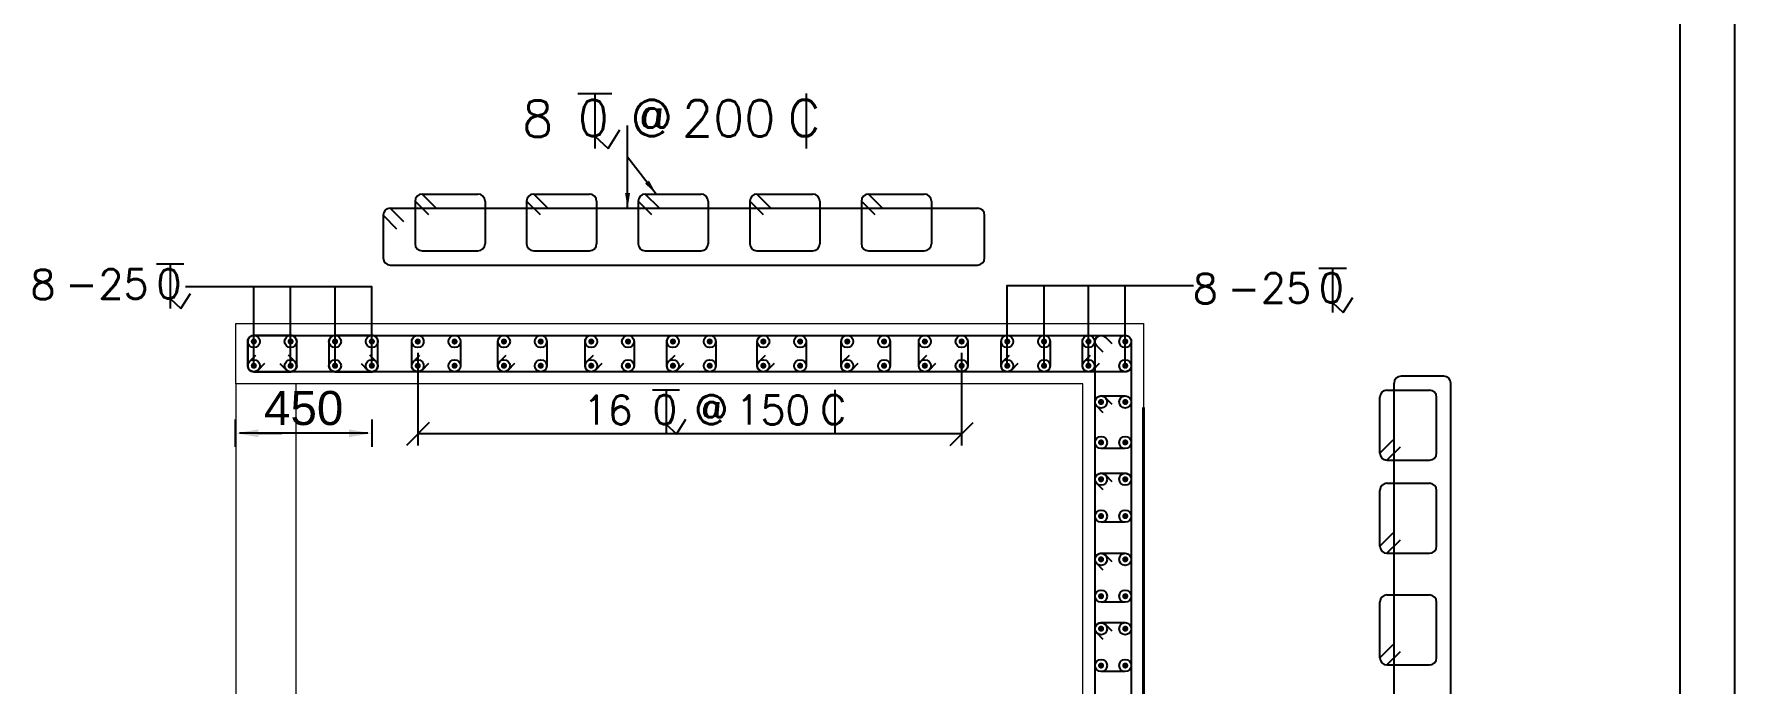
# Model space of a CAD drawing. Extents: x 1878645 to 3043969, y -1160829 to -603973.
# Drawn here: x 2407980 to 2419222, y -646807 to -642515 of the extents above; entities that cross this region are included whole.
import ezdxf
from ezdxf.enums import TextEntityAlignment as Align

# ---------------------------------------------------------------- set-up
doc = ezdxf.new("R2010")
doc.units = 0
doc.header["$LTSCALE"] = 100
doc.header["$PDMODE"] = 66
doc.layers.get('Defpoints').update_dxf_attribs({"lineweight": 0})
for name, color, linetype, lineweight in [('A-WALL-BRCK', 7, 'Continuous', 0), ('ECO COL', 6, 'Continuous', 0), ('ECO-COL', 6, 'Continuous', 35)]:
    doc.layers.add(name, color=color, linetype=linetype, lineweight=lineweight)
for name, color, linetype in [('B-TXT', 7, 'Continuous'), ('Dim', 3, 'Continuous'), ('DIM 1', 8, 'Continuous'), ('FDN.DIM', 4, 'Continuous'), ('Link', 225, 'Continuous'), ('LINKP', 2, 'Continuous'), ('Reinforcement', 4, 'Continuous')]:
    doc.layers.add(name, color=color, linetype=linetype)
doc.styles.add('ROMANS', font='simplex.shx', dxfattribs={"width": 0.75})
doc.styles.get("Standard").update_dxf_attribs({"font": 'verdana.ttf'})
doc.styles.add('Style-font003', font='arial.ttf')
doc.dimstyles.new('MM', dxfattribs={"dimtxt": 200, "dimasz": 18, "dimexe": 0.18, "dimexo": 0.0625, "dimgap": 1, "dimtad": 1, "dimtoh": 1, "dimdec": 0, "dimzin": 0, "dimdsep": 46, "dimtxsty": 'ROMANS', "dimblk": 'A3', "dimcen": 0.09, "dimse1": 1, "dimse2": 1, "dimclrd": 256, "dimclre": 6, "dimadec": 0, "dimazin": 0, "dimtfac": 1, "dimtdec": 0, "dimtofl": 0, "dimtmove": 2, "dimatfit": 3, "dimldrblk": 'OBLIQUE', "dimfxl": 1, "dimtolj": 1, "dimtzin": 0, "dimarcsym": 0})
doc.dimstyles.new('mm ond feet with line', dxfattribs={"dimtxt": 200, "dimasz": 100, "dimexe": 0.18, "dimexo": 0.0625, "dimgap": 0.09, "dimtad": 0, "dimdec": 0, "dimzin": 0, "dimdsep": 46, "dimtxsty": 'Standard', "dimblk": 'ARCHTICK', "dimcen": 0, "dimclrd": 8, "dimclre": 8, "dimclrt": 7, "dimadec": 0, "dimazin": 0, "dimtfac": 1, "dimtdec": 0, "dimtofl": 0, "dimtmove": 0, "dimatfit": 3, "dimfxl": 1, "dimtolj": 1, "dimtzin": 0, "dimarcsym": 0})
doc.dimstyles.new('working dim', dxfattribs={"dimtxt": 175, "dimasz": 50, "dimexe": 0, "dimexo": 0, "dimgap": 3, "dimtad": 1, "dimtoh": 1, "dimdec": 0, "dimzin": 0, "dimdsep": 46, "dimtxsty": 'Standard', "dimblk": 'ARCHTICK', "dimcen": 0, "dimdle": 3, "dimse1": 1, "dimse2": 1, "dimclrd": 256, "dimclre": 2, "dimclrt": 256, "dimadec": 0, "dimazin": 0, "dimtfac": 1, "dimtdec": 0, "dimtofl": 0, "dimtmove": 1, "dimatfit": 3, "dimldrblk": 'DOTSMALL', "dimfxl": 1, "dimtolj": 1, "dimtzin": 0, "dimlwd": -1, "dimarcsym": 1})

# ---------------------------------------------------------------- blocks, each defined once
blk = doc.blocks.new('TCC')
at = {"layer": 'B-TXT', "linetype": 'Continuous'}
for p, q in [((414, 177), (648, 177)), ((531, 177), (531, -202)), ((1984, 177), (1984, -202)), ((531, -116), (621, -202)), ((621, -202), (703, -73))]:
    blk.add_line(p, q, dxfattribs=at)
at = {"layer": 'B-TXT', "linetype": 'Continuous', "style": 'ROMANS'}
for s, p in [('0', (413, -117)), ('@', (777, -117)), ('C', (1858, -117))]:
    blk.add_text(s, height=250, dxfattribs=at).set_placement(p)
blk.add_attdef('T', text='', height=250, dxfattribs=at).set_placement((244, -121), align=Align.RIGHT)
blk.add_attdef('CC', (1130, -119), '', height=250, dxfattribs=at)
blk = doc.blocks.new('A2')
at = {"layer": 'Dim', "linetype": 'ByBlock', "lineweight": -2, "extrusion": (0, 0, -1)}
blk.add_lwpolyline([(6, 0), (12.2, 0)], dxfattribs=at)
blk.add_solid([(6, -1), (0, 0), (6, 1)], dxfattribs=at)
blk = doc.blocks.new('A3')
at = {"layer": 'Dim', "linetype": 'ByBlock', "lineweight": -2}
blk.add_line((0, 3.59), (0, -3.59), dxfattribs=at)
blk.add_blockref('A2', (0, 0), dxfattribs=at)
blk = doc.blocks.new('*D334')
at = {"layer": 'Defpoints', "color": 0, "transparency": 16777216}
for p in [(2409312, -644825), (2410212, -644825), (2409312, -645151)]:
    blk.add_point(p, dxfattribs=at)
at = {"layer": 'Dim', "transparency": 16777216}
blk.add_line((2410187, -645151), (2409337, -645151), dxfattribs=at)
at = {"layer": 'Dim', "transparency": 16777216, "xscale": 25, "yscale": 25, "zscale": 25, "rotation": 180}
blk.add_blockref('A3', (2409312, -645151), dxfattribs=at)
at = {"layer": 'Dim', "transparency": 16777216, "xscale": 25, "yscale": 25, "zscale": 25}
blk.add_blockref('A3', (2410212, -645151), dxfattribs=at)
at = {"layer": 'Dim', "color": 7, "transparency": 16777216, "insert": (2409762, -644986), "char_height": 225, "attachment_point": 5, "style": 'Style-font003'}
blk.add_mtext('\\A1;450', dxfattribs=at)
blk = doc.blocks.new('_DOTSMALL')
at = {"color": 0, "linetype": 'ByBlock', "const_width": 0.5}
blk.add_lwpolyline([(-0.0625, 0, 1), (0.0625, 0, 1)], format="xyb", close=True, dxfattribs=at)
blk = doc.blocks.new('T-V')
at = {"layer": 'B-TXT', "linetype": 'Continuous'}
for p, q in [((1348, 187), (1582, 187)), ((1465, 187), (1465, -191)), ((1465, -106), (1555, -191)), ((1555, -191), (1637, -63))]:
    blk.add_line(p, q, dxfattribs=at)
at = {"layer": 'B-TXT', "linetype": 'Continuous', "style": 'ROMANS'}
for s, p in [('-', (571, -107)), ('0', (1347, -107))]:
    blk.add_text(s, height=250, dxfattribs=at).set_placement(p)
blk.add_attdef('T', text='', height=250, dxfattribs=at).set_placement((490, -113), align=Align.RIGHT)
blk.add_attdef('V', (854, -108), '', height=250, dxfattribs=at)
blk = doc.blocks.new('_OBLIQUE')
at = {"color": 0, "linetype": 'ByBlock'}
blk.add_line((-0.5, -0.5), (0.5, 0.5), dxfattribs=at)
blk = doc.blocks.new('*D337')
at = {"layer": 'Defpoints', "color": 0, "transparency": 16777216}
for p in [(2410516, -644545), (2414111, -644545), (2410516, -645156)]:
    blk.add_point(p, dxfattribs=at)
at = {"layer": 'DIM 1', "lineweight": -2, "ltscale": 10, "transparency": 16777216}
for p, q in [((2410516, -644620), (2410516, -645231)), ((2414111, -644620), (2414111, -645231)), ((2414111, -645156), (2410516, -645156))]:
    blk.add_line(p, q, dxfattribs=at)
at = {"layer": 'DIM 1', "lineweight": -2, "transparency": 16777216, "xscale": 150, "yscale": 150, "zscale": 150, "rotation": 180}
blk.add_blockref('_OBLIQUE', (2410516, -645156), dxfattribs=at)
at = {"layer": 'DIM 1', "lineweight": -2, "transparency": 16777216, "xscale": 150, "yscale": 150, "zscale": 150}
blk.add_blockref('_OBLIQUE', (2414111, -645156), dxfattribs=at)
at = {"layer": 'DIM 1', "color": 0, "transparency": 16777216, "insert": (2412313, -645155), "char_height": 0.0001, "attachment_point": 5, "style": 'ROMANS'}
blk.add_mtext('\\A1;899', dxfattribs=at)

msp = doc.modelspace()

# ---------------------------------------------------------------- linework, layer by layer
at = {"color": 35}
msp.add_line((2419222.42866, -659933.58243), (2419222.42866, -631176.6478), dxfattribs=at)
msp.add_line((2418859.65316, -659584.75983), (2418859.65316, -631539.4233))
at = {"layer": 'A-WALL-BRCK'}
msp.add_lwpolyline([(2409712.46026, -644825.28292), (2409312.46026, -644825.28292), (2409312.46026, -648625.28292), (2409712.46026, -648625.28292)], close=True, dxfattribs=at)
at = {"layer": 'Dim', "ltscale": 0.15}
for points in [[(2410212.44026, -644705.28292), (2410212.44026, -644184.08024), (2408981.01032, -644184.08024)], [(2409969.24026, -644705.28292), (2409969.24026, -644184.08024), (2408981.01032, -644184.08024)], [(2409432.45817, -644705.28292), (2409432.45817, -644184.08024), (2408981.01032, -644184.08024)], [(2409675.65817, -644705.28292), (2409675.65817, -644184.08024), (2408982.78728, -644184.08024)], [(2414412.19931, -644697.56447), (2414412.19931, -644176.36179), (2415643.62926, -644176.36179)], [(2414655.39931, -644697.56447), (2414655.39931, -644176.36179), (2415643.62926, -644176.36179)], [(2414948.98141, -644697.56447), (2414948.98141, -644176.36179), (2415641.8523, -644176.36179)], [(2415192.18141, -644697.56447), (2415192.18141, -644176.36179), (2415643.62926, -644176.36179)]]:
    msp.add_lwpolyline(points, dxfattribs=at)
at = {"layer": 'ECO COL', "color": 4}
msp.add_lwpolyline([(2409312.46026, -644425.28292), (2415312.46026, -644425.28292), (2415312.46026, -653225.28292), (2409312.46026, -653225.28292), (2409312.46026, -652825.28292), (2414912.46026, -652825.28292), (2414912.46026, -649025.28292), (2409312.46026, -649025.28292), (2409312.46026, -648625.28292), (2414912.46026, -648625.28292), (2414912.46026, -644825.28292), (2409312.46026, -644825.28292), (2409312.46026, -644425.28292)], dxfattribs=at)
at = {"layer": 'ECO-COL', "color": 4}
for points in [[(2415312.46026, -648625.28292), (2415312.46026, -644981.3464)], [(2415312.46026, -644981.37164), (2415312.46026, -648625.28292)]]:
    msp.add_lwpolyline(points, dxfattribs=at)
at = {"layer": 'Link'}
for points in [[(2409503.17097, -644691.14092), (2409460.74448, -644733.56724, -0.6681779738), (2409392.46026, -644705.28292), (2409392.46026, -644545.28292, -0.4142135624), (2409432.46026, -644505.28292), (2415192.46026, -644505.28292, -0.4142135624), (2415232.46026, -644545.28292), (2415232.46026, -644705.28292, -0.4142135624), (2415192.46026, -644745.28292), (2409432.46026, -644745.28292, -0.6681793021), (2409404.17604, -644676.9986), (2409446.60253, -644634.57227)], [(2409604.96956, -644691.14092), (2409647.39604, -644733.56724, 0.6681779738), (2409715.66026, -644705.28292), (2409715.66026, -644545.28292, 0.4143600166), (2409675.66026, -644505.28292), (2409432.46026, -644505.28292, 0.4140671234), (2409392.46026, -644545.28292), (2409392.46026, -644705.28292, 0.4140671234), (2409432.46026, -644745.28292), (2409675.66026, -644745.28292, 0.6683601251), (2409703.96448, -644676.9986), (2409661.538, -644634.57227)], [(2410141.74956, -644691.14092), (2410184.17604, -644733.56724, 0.6681779738), (2410252.44026, -644705.28292), (2410252.44026, -644545.28292, 0.4143600166), (2410212.44026, -644505.28292), (2409969.24026, -644505.28292, 0.4140671234), (2409929.24026, -644545.28292), (2409929.24026, -644705.28292, 0.4140671234), (2409969.24026, -644745.28292), (2410212.44026, -644745.28292, 0.6683601251), (2410240.74448, -644676.9986), (2410198.318, -644634.57227)], [(2410586.65254, -644691.14092), (2410544.22605, -644733.56724, -0.6681779738), (2410475.96183, -644705.28292), (2410475.96183, -644545.28292, -0.4143600166), (2410515.96183, -644505.28292), (2410759.16183, -644505.28292, -0.4140671234), (2410799.16183, -644545.28292), (2410799.16183, -644705.28292, -0.4140671234), (2410759.16183, -644745.28292), (2410515.96183, -644745.28292, -0.6683601251), (2410487.65761, -644676.9986), (2410530.0841, -644634.57227)], [(2411156.41181, -644691.14092), (2411113.98533, -644733.56724, -0.6681779738), (2411045.72111, -644705.28292), (2411045.72111, -644545.28292, -0.4143600166), (2411085.72111, -644505.28292), (2411328.92111, -644505.28292, -0.4140671234), (2411368.92111, -644545.28292), (2411368.92111, -644705.28292, -0.4140671234), (2411328.92111, -644745.28292), (2411085.72111, -644745.28292, -0.6683601251), (2411057.41689, -644676.9986), (2411099.84337, -644634.57227)], [(2411733.37497, -644691.14092), (2411690.94849, -644733.56724, -0.6681779738), (2411622.68427, -644705.28292), (2411622.68427, -644545.28292, -0.4143600166), (2411662.68427, -644505.28292), (2411905.88427, -644505.28292, -0.4140671234), (2411945.88427, -644545.28292), (2411945.88427, -644705.28292, -0.4140671234), (2411905.88427, -644745.28292), (2411662.68427, -644745.28292, -0.6683601251), (2411634.38005, -644676.9986), (2411676.80653, -644634.57227)], [(2412273.28957, -644691.14092), (2412230.86308, -644733.56724, -0.6681779738), (2412162.59886, -644705.28292), (2412162.59886, -644545.28292, -0.4143600166), (2412202.59886, -644505.28292), (2412445.79886, -644505.28292, -0.4140671234), (2412485.79886, -644545.28292), (2412485.79886, -644705.28292, -0.4140671234), (2412445.79886, -644745.28292), (2412202.59886, -644745.28292, -0.6683601251), (2412174.29464, -644676.9986), (2412216.72113, -644634.57227)], [(2412870.83526, -644691.14092), (2412828.40878, -644733.56724, -0.6681779738), (2412760.14456, -644705.28292), (2412760.14456, -644545.28292, -0.4143600166), (2412800.14456, -644505.28292), (2413043.34456, -644505.28292, -0.4140671234), (2413083.34456, -644545.28292), (2413083.34456, -644705.28292, -0.4140671234), (2413043.34456, -644745.28292), (2412800.14456, -644745.28292, -0.6683601251), (2412771.84034, -644676.9986), (2412814.26682, -644634.57227)], [(2413425.6722, -644691.14092), (2413383.24571, -644733.56724, -0.6681779738), (2413314.98149, -644705.28292), (2413314.98149, -644545.28292, -0.4143600166), (2413354.98149, -644505.28292), (2413598.18149, -644505.28292, -0.4140671234), (2413638.18149, -644545.28292), (2413638.18149, -644705.28292, -0.4140671234), (2413598.18149, -644745.28292), (2413354.98149, -644745.28292, -0.6683601251), (2413326.67727, -644676.9986), (2413369.10376, -644634.57227)], [(2413938.31493, -644691.14092), (2413895.88845, -644733.56724, -0.6681779738), (2413827.62423, -644705.28292), (2413827.62423, -644545.28292, -0.4143600166), (2413867.62423, -644505.28292), (2414110.82423, -644505.28292, -0.4140671234), (2414150.82423, -644545.28292), (2414150.82423, -644705.28292, -0.4140671234), (2414110.82423, -644745.28292), (2413867.62423, -644745.28292, -0.6683601251), (2413839.32001, -644676.9986), (2413881.74649, -644634.57227)], [(2414483.17097, -644691.14092), (2414440.74448, -644733.56724, -0.6681779738), (2414372.48026, -644705.28292), (2414372.48026, -644545.28292, -0.4143600166), (2414412.48026, -644505.28292), (2414655.68026, -644505.28292, -0.4140671234), (2414695.68026, -644545.28292), (2414695.68026, -644705.28292, -0.4140671234), (2414655.68026, -644745.28292), (2414412.48026, -644745.28292, -0.6683601251), (2414384.17604, -644676.9986), (2414426.60253, -644634.57227)], [(2415019.95306, -644691.14092), (2414977.52657, -644733.56724, -0.6681779738), (2414909.26235, -644705.28292), (2414909.26235, -644545.28292, -0.4143600166), (2414949.26235, -644505.28292), (2415192.46235, -644505.28292, -0.4140671234), (2415232.46235, -644545.28292), (2415232.46235, -644705.28292, -0.4140671234), (2415192.46235, -644745.28292), (2414949.26235, -644745.28292, -0.6683601251), (2414920.95814, -644676.9986), (2414963.38462, -644634.57227)], [(2415046.60227, -644615.99362), (2415004.17594, -644573.56714, -0.6681779738), (2415032.46026, -644505.28292), (2415192.46026, -644505.28292, -0.4142135624), (2415232.46026, -644545.28292), (2415232.46026, -653105.28292, -0.4142135624), (2415192.46026, -653145.28292), (2415032.46026, -653145.28292, -0.4142135624), (2414992.46026, -653105.28292), (2414992.46026, -644545.28292, -0.6681793021), (2415060.74459, -644516.9987), (2415103.17092, -644559.42519)], [(2415046.60227, -645015.36525), (2415004.17594, -644972.93876, -0.6681779738), (2415032.46026, -644904.65454), (2415192.46026, -644904.65454, -0.4142135624), (2415232.46026, -644944.65454), (2415232.46026, -645211.85454, -0.4140671234), (2415192.46026, -645251.85454), (2415032.46026, -645251.85454, -0.4140671234), (2414992.46026, -645211.85454), (2414992.46026, -644944.65454, -0.6681793021), (2415060.74459, -644916.37032), (2415103.17092, -644958.79681)], [(2415046.60227, -645525.76525), (2415004.17594, -645483.33876, -0.6681779738), (2415032.46026, -645415.05454), (2415192.46026, -645415.05454, -0.4142135624), (2415232.46026, -645455.05454), (2415232.46026, -645698.27454, -0.4140671234), (2415192.46026, -645738.27454), (2415032.46026, -645738.27454, -0.4140671234), (2414992.46026, -645698.27454), (2414992.46026, -645455.05454, -0.6681793021), (2415060.74459, -645426.77032), (2415103.17092, -645469.19681)], [(2415046.60227, -646054.69539), (2415004.17594, -646012.2689, -0.6681779738), (2415032.46026, -645944.00468), (2415192.46026, -645944.00468, -0.4143600166), (2415232.46026, -645984.00468), (2415232.46026, -646227.20468, -0.4140671234), (2415192.46026, -646267.20468), (2415032.46026, -646267.20468, -0.4140671234), (2414992.46026, -646227.20468), (2414992.46026, -645984.00468, -0.6683601251), (2415060.74459, -645955.70046), (2415103.17092, -645998.12695)], [(2415046.60227, -646512.74181), (2415004.17594, -646470.31533, -0.6681779738), (2415032.46026, -646402.05111), (2415192.46026, -646402.05111, -0.4143600166), (2415232.46026, -646442.05111), (2415232.46026, -646685.25111, -0.4140671234), (2415192.46026, -646725.25111), (2415032.46026, -646725.25111, -0.4140671234), (2414992.46026, -646685.25111), (2414992.46026, -646442.05111, -0.6683601251), (2415060.74459, -646413.74689), (2415103.17092, -646456.17337)]]:
    msp.add_lwpolyline(points, format="xyb", dxfattribs=at)
at = {"layer": 'LINKP'}
for p, q in [((2410498.28501, -643618.14213), (2410498.28501, -643899.39213)), ((2410498.28501, -643618.14213), (2410586.67336, -643706.53048)), ((2410545.16001, -643571.26713), (2410913.91001, -643571.26713)), ((2410545.16001, -643571.26713), (2410633.54836, -643659.65548)), ((2410960.78501, -643618.14213), (2410960.78501, -643899.39213)), ((2411235.78501, -643618.14213), (2411235.78501, -643899.39213)), ((2411235.78501, -643618.14213), (2411324.17336, -643706.53048)), ((2411282.66001, -643571.26713), (2411651.41001, -643571.26713)), ((2411282.66001, -643571.26713), (2411371.04836, -643659.65548)), ((2411698.28501, -643618.14213), (2411698.28501, -643899.39213)), ((2411973.28501, -643618.14213), (2411973.28501, -643899.39213)), ((2411973.28501, -643618.14213), (2412061.67336, -643706.53048)), ((2412020.16001, -643571.26713), (2412388.91001, -643571.26713)), ((2412020.16001, -643571.26713), (2412108.54836, -643659.65548)), ((2412435.78501, -643618.14213), (2412435.78501, -643899.39213)), ((2412710.78501, -643618.14213), (2412710.78501, -643899.39213)), ((2412710.78501, -643618.14213), (2412799.17336, -643706.53048)), ((2412757.66001, -643571.26713), (2413126.41001, -643571.26713)), ((2412757.66001, -643571.26713), (2412846.04836, -643659.65548)), ((2413173.28501, -643618.14213), (2413173.28501, -643899.39213)), ((2413448.28501, -643618.14213), (2413448.28501, -643899.39213)), ((2413448.28501, -643618.14213), (2413536.67336, -643706.53048)), ((2413495.16001, -643571.26713), (2413863.91001, -643571.26713)), ((2413495.16001, -643571.26713), (2413583.54836, -643659.65548)), ((2413910.78501, -643618.14213), (2413910.78501, -643899.39213)), ((2410287.4322, -643711.89213), (2410287.4322, -643993.14213)), ((2410287.4322, -643711.89213), (2410375.82055, -643800.28048)), ((2410334.3072, -643665.01713), (2414216.12446, -643665.01713)), ((2410334.3072, -643665.01713), (2410422.69555, -643753.40548)), ((2414262.99946, -643993.14213), (2414262.99946, -643711.89213)), ((2410545.16001, -643946.26713), (2410913.91001, -643946.26713)), ((2411282.66001, -643946.26713), (2411651.41001, -643946.26713)), ((2412020.16001, -643946.26713), (2412388.91001, -643946.26713)), ((2412757.66001, -643946.26713), (2413126.41001, -643946.26713)), ((2413495.16001, -643946.26713), (2413863.91001, -643946.26713)), ((2410334.3072, -644040.01713), (2414216.12446, -644040.01713)), ((2417297.20628, -644774.13854), (2417015.95628, -644774.13854)), ((2416922.20628, -644866.30129), (2417203.45628, -644866.30129)), ((2416969.08128, -652745.57028), (2416969.08128, -644821.01354)), ((2417344.08128, -652745.57028), (2417344.08128, -644821.01354)), ((2416875.33128, -645281.92629), (2416875.33128, -644913.17629)), ((2417250.33128, -645281.92629), (2417250.33128, -644913.17629)), ((2416875.33128, -645281.92629), (2416963.71963, -645193.53794)), ((2416922.20628, -645328.80129), (2417010.59463, -645240.41294)), ((2416922.20628, -645328.80129), (2417203.45628, -645328.80129)), ((2416875.33128, -645897.21748), (2416875.33128, -645528.46748)), ((2416922.20628, -645481.59248), (2417203.45628, -645481.59248)), ((2417250.33128, -645897.21748), (2417250.33128, -645528.46748)), ((2416875.33128, -645897.21748), (2416963.71963, -645808.82913)), ((2416922.20628, -645944.09248), (2417010.59463, -645855.70413)), ((2416922.20628, -645944.09248), (2417203.45628, -645944.09248)), ((2416922.20628, -646219.09248), (2417203.45628, -646219.09248)), ((2416875.33128, -646634.71748), (2416875.33128, -646265.96748)), ((2417250.33128, -646634.71748), (2417250.33128, -646265.96748)), ((2416875.33128, -646634.71748), (2416963.71963, -646546.32913)), ((2416922.20628, -646681.59248), (2417010.59463, -646593.20413)), ((2416922.20628, -646681.59248), (2417203.45628, -646681.59248))]:
    msp.add_line(p, q, dxfattribs=at)
for centre, start, end in [((2410545.16002, -643618.14215), 90.000022358, 179.999977588), ((2410913.90999, -643618.14215), 0.000022412, 89.999977588), ((2411282.66002, -643618.14215), 90.000022358, 179.999977588), ((2411651.40999, -643618.14215), 0.000022412, 89.999977588), ((2412020.16002, -643618.14215), 90.000022358, 179.999977588), ((2412388.90999, -643618.14215), 0.000022385, 89.999977588), ((2412757.66002, -643618.14215), 90.000022358, 179.999977588), ((2413126.40999, -643618.14215), 0.000022412, 89.999977588), ((2413495.16002, -643618.14215), 90.000022358, 179.999977588), ((2413863.90999, -643618.14215), 0.000022412, 89.999977588), ((2410334.30722, -643711.89215), 90.000022358, 179.999977588), ((2414216.12444, -643711.89215), 0.000022412, 89.999977588), ((2410545.16002, -643899.39211), 180.000022412, 269.999977588), ((2410913.90999, -643899.39211), 270.000022358, 359.999977588), ((2411282.66002, -643899.39211), 180.000022412, 269.999977588), ((2411651.40999, -643899.39211), 270.000022358, 359.999977588), ((2412020.16002, -643899.39211), 180.000022412, 269.999977588), ((2412388.90999, -643899.39211), 270.000022358, 359.999977588), ((2412757.66002, -643899.39211), 180.000022412, 269.999977588), ((2413126.40999, -643899.39211), 270.000022358, 359.999977588), ((2413495.16002, -643899.39211), 180.000022412, 269.999977588), ((2413863.90999, -643899.39211), 270.000022358, 359.999977588), ((2410334.30722, -643993.14211), 180.000022385, 269.999977588), ((2414216.12444, -643993.14211), 270.000022358, 359.999977588), ((2417015.9563, -644821.01356), 90.000022412, 179.999977588), ((2417297.20626, -644821.01356), 0.000022358, 89.999977588), ((2416922.2063, -644913.17631), 90.000022412, 179.999977588), ((2417203.45626, -644913.17631), 0.000022358, 89.999977588), ((2416922.2063, -645281.92627), 180.000022358, 269.999977588), ((2417203.45626, -645281.92627), 270.000022412, 359.999977588), ((2416922.2063, -645528.46749), 90.000022412, 179.999977588), ((2417203.45626, -645528.46749), 0.000022358, 89.999977588), ((2416922.2063, -645897.21746), 180.000022358, 269.999977588), ((2417203.45626, -645897.21746), 270.000022412, 359.999977588), ((2416922.2063, -646265.96749), 90.000022412, 179.999977588), ((2417203.45626, -646265.96749), 0.000022358, 89.999977588), ((2416922.2063, -646634.71746), 180.000022358, 269.999977588), ((2417203.45626, -646634.71746), 270.000022412, 359.999977588)]:
    msp.add_arc(centre, 46.87502, start, end, dxfattribs=at)
at = {"layer": 'Reinforcement', "color": 4}
for points in [[(2409432.46026, -644555.28292, 20, 20, -1), (2409432.46026, -644535.28292, 20, 20, -1)], [(2409432.46026, -644555.28292, 20, 20, -1), (2409432.46026, -644535.28292, 20, 20, -1)], [(2409675.66026, -644555.28292, 20, 20, -1), (2409675.66026, -644535.28292, 20, 20, -1)], [(2409969.24026, -644555.28292, 20, 20, -1), (2409969.24026, -644535.28292, 20, 20, -1)], [(2410212.44026, -644555.28292, 20, 20, -1), (2410212.44026, -644535.28292, 20, 20, -1)], [(2410515.96183, -644555.28292, 20, 20, 1), (2410515.96183, -644535.28292, 20, 20, 1)], [(2410759.16183, -644555.28292, 20, 20, 1), (2410759.16183, -644535.28292, 20, 20, 1)], [(2411085.72111, -644555.28292, 20, 20, 1), (2411085.72111, -644535.28292, 20, 20, 1)], [(2411328.92111, -644555.28292, 20, 20, 1), (2411328.92111, -644535.28292, 20, 20, 1)], [(2411662.68427, -644555.28292, 20, 20, 1), (2411662.68427, -644535.28292, 20, 20, 1)], [(2411905.88427, -644555.28292, 20, 20, 1), (2411905.88427, -644535.28292, 20, 20, 1)], [(2412202.59886, -644555.28292, 20, 20, 1), (2412202.59886, -644535.28292, 20, 20, 1)], [(2412445.79886, -644555.28292, 20, 20, 1), (2412445.79886, -644535.28292, 20, 20, 1)], [(2412800.14456, -644555.28292, 20, 20, 1), (2412800.14456, -644535.28292, 20, 20, 1)], [(2413043.34456, -644555.28292, 20, 20, 1), (2413043.34456, -644535.28292, 20, 20, 1)], [(2413354.98149, -644555.28292, 20, 20, 1), (2413354.98149, -644535.28292, 20, 20, 1)], [(2413598.18149, -644555.28292, 20, 20, 1), (2413598.18149, -644535.28292, 20, 20, 1)], [(2413867.62423, -644555.28292, 20, 20, 1), (2413867.62423, -644535.28292, 20, 20, 1)], [(2414110.82423, -644555.28292, 20, 20, 1), (2414110.82423, -644535.28292, 20, 20, 1)], [(2414412.48026, -644555.28292, 20, 20, 1), (2414412.48026, -644535.28292, 20, 20, 1)], [(2414655.68026, -644555.28292, 20, 20, 1), (2414655.68026, -644535.28292, 20, 20, 1)], [(2414949.26235, -644555.28292, 20, 20, 1), (2414949.26235, -644535.28292, 20, 20, 1)], [(2415192.46235, -644555.28292, 20, 20, 1), (2415192.46235, -644535.28292, 20, 20, 1)], [(2415192.46235, -644555.28292, 20, 20, 1), (2415192.46235, -644535.28292, 20, 20, 1)], [(2415192.46235, -644555.28292, 20, 20, 1), (2415192.46235, -644535.28292, 20, 20, 1)], [(2415192.46235, -644555.28292, 20, 20, 1), (2415192.46235, -644535.28292, 20, 20, 1)], [(2409432.46026, -644715.28292, 20, 20, -1), (2409432.46026, -644695.28292, 20, 20, -1)], [(2409432.46026, -644715.28292, 20, 20, -1), (2409432.46026, -644695.28292, 20, 20, -1)], [(2409675.66026, -644715.28292, 20, 20, -1), (2409675.66026, -644695.28292, 20, 20, -1)], [(2409969.24026, -644715.28292, 20, 20, -1), (2409969.24026, -644695.28292, 20, 20, -1)], [(2410212.44026, -644715.28292, 20, 20, -1), (2410212.44026, -644695.28292, 20, 20, -1)], [(2410515.96183, -644715.28292, 20, 20, 1), (2410515.96183, -644695.28292, 20, 20, 1)], [(2410759.16183, -644715.28292, 20, 20, 1), (2410759.16183, -644695.28292, 20, 20, 1)], [(2411085.72111, -644715.28292, 20, 20, 1), (2411085.72111, -644695.28292, 20, 20, 1)], [(2411328.92111, -644715.28292, 20, 20, 1), (2411328.92111, -644695.28292, 20, 20, 1)], [(2411662.68427, -644715.28292, 20, 20, 1), (2411662.68427, -644695.28292, 20, 20, 1)], [(2411905.88427, -644715.28292, 20, 20, 1), (2411905.88427, -644695.28292, 20, 20, 1)], [(2412202.59886, -644715.28292, 20, 20, 1), (2412202.59886, -644695.28292, 20, 20, 1)], [(2412445.79886, -644715.28292, 20, 20, 1), (2412445.79886, -644695.28292, 20, 20, 1)], [(2412800.14456, -644715.28292, 20, 20, 1), (2412800.14456, -644695.28292, 20, 20, 1)], [(2413043.34456, -644715.28292, 20, 20, 1), (2413043.34456, -644695.28292, 20, 20, 1)], [(2413354.98149, -644715.28292, 20, 20, 1), (2413354.98149, -644695.28292, 20, 20, 1)], [(2413598.18149, -644715.28292, 20, 20, 1), (2413598.18149, -644695.28292, 20, 20, 1)], [(2413867.62423, -644715.28292, 20, 20, 1), (2413867.62423, -644695.28292, 20, 20, 1)], [(2414110.82423, -644715.28292, 20, 20, 1), (2414110.82423, -644695.28292, 20, 20, 1)], [(2414412.48026, -644715.28292, 20, 20, 1), (2414412.48026, -644695.28292, 20, 20, 1)], [(2414655.68026, -644715.28292, 20, 20, 1), (2414655.68026, -644695.28292, 20, 20, 1)], [(2414949.26235, -644715.28292, 20, 20, 1), (2414949.26235, -644695.28292, 20, 20, 1)], [(2415192.46235, -644715.28292, 20, 20, 1), (2415192.46235, -644695.28292, 20, 20, 1)], [(2415192.46235, -644715.28292, 20, 20, 1), (2415192.46235, -644695.28292, 20, 20, 1)], [(2415192.46235, -644715.28292, 20, 20, 1), (2415192.46235, -644695.28292, 20, 20, 1)], [(2415192.46235, -644715.28292, 20, 20, 1), (2415192.46235, -644695.28292, 20, 20, 1)], [(2415022.46026, -644944.65454, 20, 20, 1), (2415042.46026, -644944.65454, 20, 20, 1)], [(2415022.46026, -644944.65454, 20, 20, 1), (2415042.46026, -644944.65454, 20, 20, 1)], [(2415182.46026, -644944.65454, 20, 20, 1), (2415202.46026, -644944.65454, 20, 20, 1)], [(2415182.46026, -644944.65454, 20, 20, 1), (2415202.46026, -644944.65454, 20, 20, 1)], [(2415022.46026, -645211.85454, 20, 20, 1), (2415042.46026, -645211.85454, 20, 20, 1)], [(2415182.46026, -645211.85454, 20, 20, 1), (2415202.46026, -645211.85454, 20, 20, 1)], [(2415022.46026, -645455.05454, 20, 20, 1), (2415042.46026, -645455.05454, 20, 20, 1)], [(2415182.46026, -645455.05454, 20, 20, 1), (2415202.46026, -645455.05454, 20, 20, 1)], [(2415022.46026, -645698.27454, 20, 20, 1), (2415042.46026, -645698.27454, 20, 20, 1)], [(2415182.46026, -645698.27454, 20, 20, 1), (2415202.46026, -645698.27454, 20, 20, 1)], [(2415022.46026, -645984.00468, 20, 20, 1), (2415042.46026, -645984.00468, 20, 20, 1)], [(2415182.46026, -645984.00468, 20, 20, 1), (2415202.46026, -645984.00468, 20, 20, 1)], [(2415022.46026, -646227.20468, 20, 20, 1), (2415042.46026, -646227.20468, 20, 20, 1)], [(2415182.46026, -646227.20468, 20, 20, 1), (2415202.46026, -646227.20468, 20, 20, 1)], [(2415022.46026, -646442.05111, 20, 20, 1), (2415042.46026, -646442.05111, 20, 20, 1)], [(2415182.46026, -646442.05111, 20, 20, 1), (2415202.46026, -646442.05111, 20, 20, 1)], [(2415022.46026, -646685.25111, 20, 20, 1), (2415042.46026, -646685.25111, 20, 20, 1)], [(2415182.46026, -646685.25111, 20, 20, 1), (2415202.46026, -646685.25111, 20, 20, 1)]]:
    msp.add_lwpolyline(points, format="xyseb", close=True, dxfattribs=at)
for centre in [(2409432.46026, -644545.28292), (2409432.46026, -644545.28292), (2409675.66026, -644545.28292), (2409969.24026, -644545.28292), (2410212.44026, -644545.28292), (2410515.96183, -644545.28292), (2410759.16183, -644545.28292), (2411085.72111, -644545.28292), (2411328.92111, -644545.28292), (2411662.68427, -644545.28292), (2411905.88427, -644545.28292), (2412202.59886, -644545.28292), (2412445.79886, -644545.28292), (2412800.14456, -644545.28292), (2413043.34456, -644545.28292), (2413354.98149, -644545.28292), (2413598.18149, -644545.28292), (2413867.62423, -644545.28292), (2414110.82423, -644545.28292), (2414412.48026, -644545.28292), (2414655.68026, -644545.28292), (2414949.26235, -644545.28292), (2415192.46235, -644545.28292), (2415192.46235, -644545.28292), (2415192.46235, -644545.28292), (2415192.46235, -644545.28292), (2409432.46026, -644705.28292), (2409432.46026, -644705.28292), (2409675.66026, -644705.28292), (2409969.24026, -644705.28292), (2410212.44026, -644705.28292), (2410515.96183, -644705.28292), (2410759.16183, -644705.28292), (2411085.72111, -644705.28292), (2411328.92111, -644705.28292), (2411662.68427, -644705.28292), (2411905.88427, -644705.28292), (2412202.59886, -644705.28292), (2412445.79886, -644705.28292), (2412800.14456, -644705.28292), (2413043.34456, -644705.28292), (2413354.98149, -644705.28292), (2413598.18149, -644705.28292), (2413867.62423, -644705.28292), (2414110.82423, -644705.28292), (2414412.48026, -644705.28292), (2414655.68026, -644705.28292), (2414949.26235, -644705.28292), (2415192.46235, -644705.28292), (2415192.46235, -644705.28292), (2415192.46235, -644705.28292), (2415192.46235, -644705.28292), (2415032.46026, -644944.65454), (2415032.46026, -644944.65454), (2415192.46026, -644944.65454), (2415192.46026, -644944.65454), (2415032.46026, -645211.85454), (2415192.46026, -645211.85454), (2415032.46026, -645455.05454), (2415192.46026, -645455.05454), (2415032.46026, -645698.27454), (2415192.46026, -645698.27454), (2415032.46026, -645984.00468), (2415192.46026, -645984.00468), (2415032.46026, -646227.20468), (2415192.46026, -646227.20468), (2415032.46026, -646442.05111), (2415192.46026, -646442.05111), (2415032.46026, -646685.25111), (2415192.46026, -646685.25111)]:
    msp.add_circle(centre, 40, dxfattribs=at)

# ---------------------------------------------------------------- block references
at = {"layer": 'B-TXT', "xscale": 0.9599999999627471, "yscale": 0.9599999999627471, "zscale": 0.9599999999627471, "rotation": 359.9999999999973}
msp.add_blockref('TCC', (2411177.66803, -643077.4644), dxfattribs=at).add_auto_attribs({'T': '8', 'CC': '200'})
at = {"layer": 'B-TXT', "linetype": 'Continuous', "xscale": 0.7776000000303611, "yscale": 0.7776000000303611, "zscale": 0.7776000000303611, "rotation": 359.9999999999999}
for p in [(2407740.29579, -644178.52554), (2415423.93732, -644205.29446)]:
    msp.add_blockref('T-V', p, dxfattribs=at).add_auto_attribs({'T': '8', 'V': '25'})
at = {"layer": 'B-TXT', "linetype": 'Continuous', "xscale": 0.7679999999701977, "yscale": 0.7679999999701977, "zscale": 0.7679999999701977}
msp.add_blockref('TCC', (2411749.05484, -645001.33331), dxfattribs=at).add_auto_attribs({'T': '16', 'CC': '150'})

# ---------------------------------------------------------------- dimensions: what is measured, and where the dimension line sits
at = {"layer": 'Dim'}
dim = msp.add_linear_dim(base=(2409312.46026, -645151.34598), p1=(2410212.46026, -644825.28292), p2=(2409312.46026, -644825.28292), angle=180, dimstyle='working dim', override={"dimtxt": 225, "dimasz": 25, "dimgap": 50, "dimlfac": 0.5, "dimtxsty": 'Style-font003', "dimblk": 'A3', "dimclrt": 7, "dimarcsym": 1}, dxfattribs=at)
dim.commit()
dim.dimension.update_dxf_attribs({"geometry": '*D334', "text_midpoint": (2409762.46026, -644986.46706)})
at = {"layer": 'DIM 1', "ltscale": 10}
dim = msp.add_linear_dim(base=(2410515.96183, -645156.15933), p1=(2414110.82423, -644545.28292), p2=(2410515.96183, -644545.28292), angle=180, dimstyle='MM', override={"dimtxt": 0.0001, "dimasz": 150, "dimexe": 75, "dimexo": 75, "dimlfac": 0.25, "dimblk": 'OBLIQUE', "dimse1": 0, "dimse2": 0, "dimclre": 256, "dimfxl": 0, "dimarcsym": 1}, dxfattribs=at)
dim.commit()
dim.dimension.update_dxf_attribs({"geometry": '*D337', "text_midpoint": (2412313.39303, -645155.15928)})

# ---------------------------------------------------------------- leaders
at = {"layer": 'FDN.DIM', "linetype": 'Continuous', "lineweight": -2}
for points, override in [([(2411902.76099, -643665.01713), (2411902.76099, -643118.98879)], {"dimasz": 100, "dimgap": 50, "dimse1": 1, "dimse2": 1}), ([(2412092.78528, -643571.26713), (2411902.76099, -643327.11372)], {"dimgap": 50, "dimse1": 1, "dimse2": 1})]:
    msp.add_leader(points, dimstyle='mm ond feet with line', override=override, dxfattribs=at)

doc.saveas('drawing.dxf')
